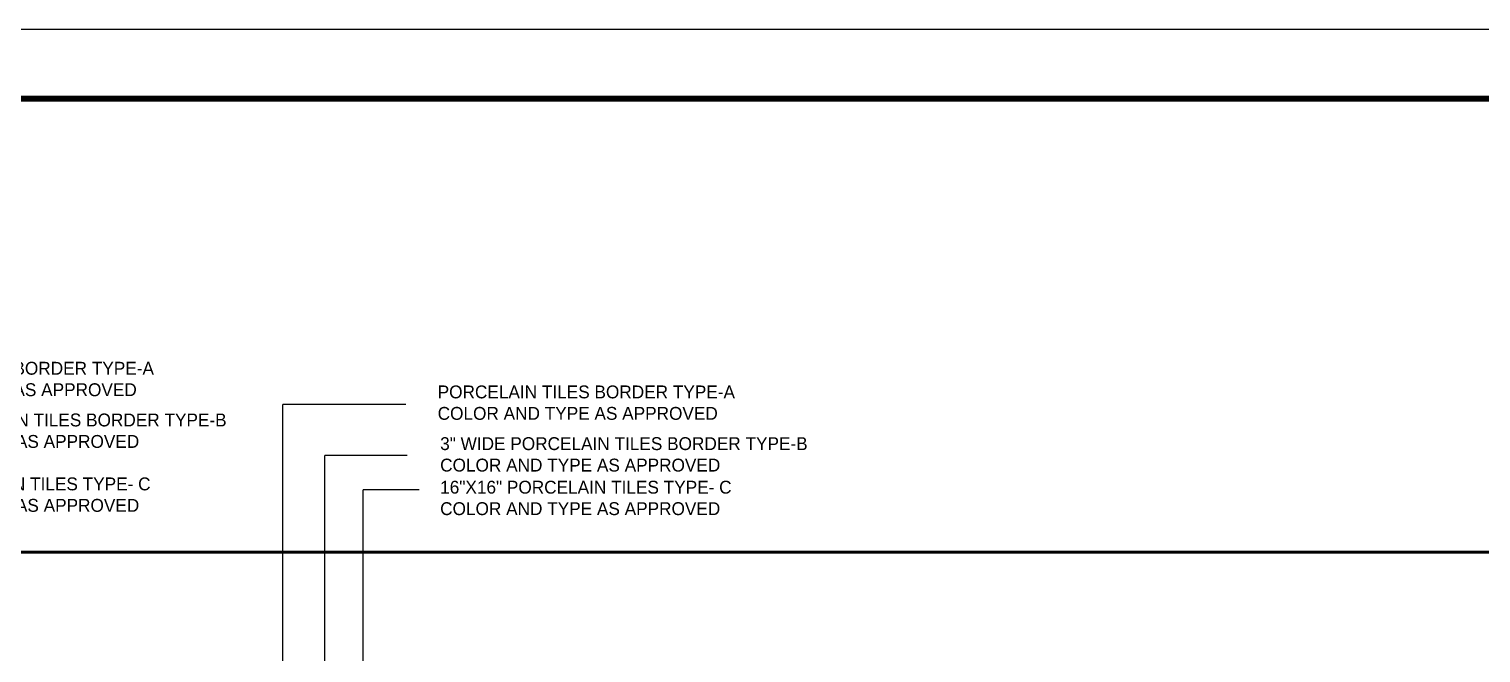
# Model space of a CAD drawing. Extents: x 10753 to 18704, y -5361 to 1140.
# Drawn here: x 14517 to 14968.4, y 24.1 to 217.9 of the extents above; entities that cross this region are included whole.
import ezdxf

# ---------------------------------------------------------------- set-up
doc = ezdxf.new("R2010")
doc.units = 0
doc.header["$LTSCALE"] = 30
doc.header["$MEASUREMENT"] = 0
doc.layers.get('0').update_dxf_attribs({"linetype": 'CONTINUOUS'})
for name, color, linetype in [('SEAL', 1, 'CONTINUOUS'), ('TEXT', 13, 'CONTINUOUS'), ('WALL', 2, 'CONTINUOUS'), ('WL', 9, 'CONTINUOUS')]:
    doc.layers.add(name, color=color, linetype=linetype)
doc.styles.add('EE', font='eurr____.ttf')

msp = doc.modelspace()

# ---------------------------------------------------------------- linework, layer by layer
at = {"linetype": 'Continuous'}
for p, q in [((14595.96515, -14.20659), (14595.96515, 101.21922)), ((14634.137, 101.21922), (14595.96515, 101.21922)), ((14608.98863, -28.10991), (14608.98863, 85.40795)), ((14634.60242, 85.40795), (14608.98863, 85.40795)), ((14620.94894, -49.6767), (14620.94894, 74.71212)), ((14638.32553, 74.71212), (14620.94894, 74.71212))]:
    msp.add_line(p, q, dxfattribs=at)
at = {"layer": 'SEAL', "color": 1}
msp.add_lwpolyline([(15424.14671, 217.92775), (15424.14671, -734.14253), (14006.06843, -734.14253), (14006.06843, 217.92775)], close=True, dxfattribs=at)
at = {"layer": 'WALL', "const_width": 1}
msp.add_lwpolyline([(14174.42788, 55.37701), (15094.42788, 55.37701)], dxfattribs=at)
at = {"layer": 'WL', "const_width": 1.80316}
msp.add_lwpolyline([(15402.50875, 196.28979), (15402.50875, -712.50457), (14027.70639, -712.50457), (14027.70639, 196.28979)], close=True, dxfattribs=at)

# ---------------------------------------------------------------- texts
at = {"layer": 'TEXT', "color": 4, "char_height": 4, "attachment_point": 1, "style": 'EE'}
for insert in [(14463.42727, 114.52105), (14644.06954, 107.16991)]:
    msp.add_mtext_dynamic_manual_height_columns('PORCELAIN TILES BORDER TYPE-A\\PCOLOR AND TYPE AS APPROVED', width=99.5300569, gutter_width=45, heights=[0], dxfattribs=dict(at, insert=insert))
at = {"layer": 'TEXT', "char_height": 4, "attachment_point": 1, "style": 'EE'}
for s, width, insert in [('{\\C4;3" WIDE PORCELAIN TILES BORDER TYPE-B COLOR AND TYPE AS APPROVED}', 117.6894946, (14464.20265, 98.45001)), ('{\\C4;3" WIDE PORCELAIN TILES BORDER TYPE-B COLOR AND TYPE AS APPROVED}', 117.6894946, (14644.84492, 91.09887)), ('{\\C4;16"X16" PORCELAIN TILES TYPE- C\\PCOLOR AND TYPE AS APPROVED}', 105.3543532, (14464.20265, 78.58481)), ('{\\C4;16"X16" PORCELAIN TILES TYPE- C\\PCOLOR AND TYPE AS APPROVED}', 105.3543532, (14644.84492, 77.56087))]:
    msp.add_mtext_dynamic_manual_height_columns(s, width=width, gutter_width=45, heights=[0], dxfattribs=dict(at, insert=insert))

doc.saveas('drawing.dxf')
